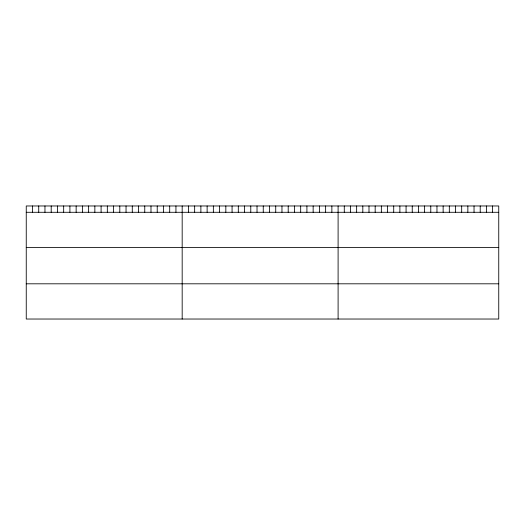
<?xml version="1.0" encoding="UTF-8"?>
<svg xmlns="http://www.w3.org/2000/svg" width="525" height="525" viewBox="0 0 525 525"><rect width="100%" height="100%" fill="white"/><g stroke="black" fill="none" stroke-linecap="round" stroke-linejoin="round"><path stroke-width="0.79" d="M498.75 212.29L498.75 319.029L26.25 319.029L26.25 205.971L498.75 205.971L498.75 212.29L26.25 212.29M26.25 247.518L498.75 247.518M26.25 283.808L498.75 283.808M492.568 205.971L492.568 212.29M486.393 205.971L486.393 212.29M480.211 205.971L480.211 212.29M474.036 205.971L474.036 212.29M467.854 205.971L467.854 212.29M461.678 205.971L461.678 212.29M455.497 205.971L455.497 212.29M449.321 205.971L449.321 212.29M443.139 205.971L443.139 212.29M436.964 205.971L436.964 212.29M430.782 205.971L430.782 212.29M424.607 205.971L424.607 212.29M418.425 205.971L418.425 212.29M412.243 205.971L412.243 212.29M406.068 205.971L406.068 212.29M399.886 205.971L399.886 212.29M393.711 205.971L393.711 212.29M387.529 205.971L387.529 212.29M381.353 205.971L381.353 212.29M375.172 205.971L375.172 212.29M368.996 205.971L368.996 212.29M362.814 205.971L362.814 212.29M356.639 205.971L356.639 212.29M350.457 205.971L350.457 212.29M344.282 205.971L344.282 212.29M338.1 205.971L338.1 319.029M331.866 205.971L331.866 212.29M325.625 205.971L325.625 212.29M319.39 205.971L319.39 212.29M313.149 205.971L313.149 212.29M306.915 205.971L306.915 212.29M300.681 205.971L300.681 212.29M294.44 205.971L294.44 212.29M288.205 205.971L288.205 212.29M281.964 205.971L281.964 212.29M275.73 205.971L275.73 212.29M269.496 205.971L269.496 212.29M263.255 205.971L263.255 212.29M257.02 205.971L257.02 212.29M250.779 205.971L250.779 212.29M244.545 205.971L244.545 212.29M238.311 205.971L238.311 212.29M232.07 205.971L232.07 212.29M225.835 205.971L225.835 212.29M219.594 205.971L219.594 212.29M213.36 205.971L213.36 212.29M207.126 205.971L207.126 212.29M200.885 205.971L200.885 212.29M194.65 205.971L194.65 212.29M188.409 205.971L188.409 212.29M182.175 205.971L182.175 319.029M175.941 205.971L175.941 212.29M169.7 205.971L169.7 212.29M163.465 205.971L163.465 212.29M157.224 205.971L157.224 212.29M150.99 205.971L150.99 212.29M144.756 205.971L144.756 212.29M138.515 205.971L138.515 212.29M132.28 205.971L132.28 212.29M126.039 205.971L126.039 212.29M119.805 205.971L119.805 212.29M113.571 205.971L113.571 212.29M107.33 205.971L107.33 212.29M101.095 205.971L101.095 212.29M94.854 205.971L94.854 212.29M88.62 205.971L88.62 212.29M82.386 205.971L82.386 212.29M76.145 205.971L76.145 212.29M69.91 205.971L69.91 212.29M63.669 205.971L63.669 212.29M57.435 205.971L57.435 212.29M51.201 205.971L51.201 212.29M44.96 205.971L44.96 212.29M38.725 205.971L38.725 212.29M32.484 205.971L32.484 212.29"/></g></svg>
